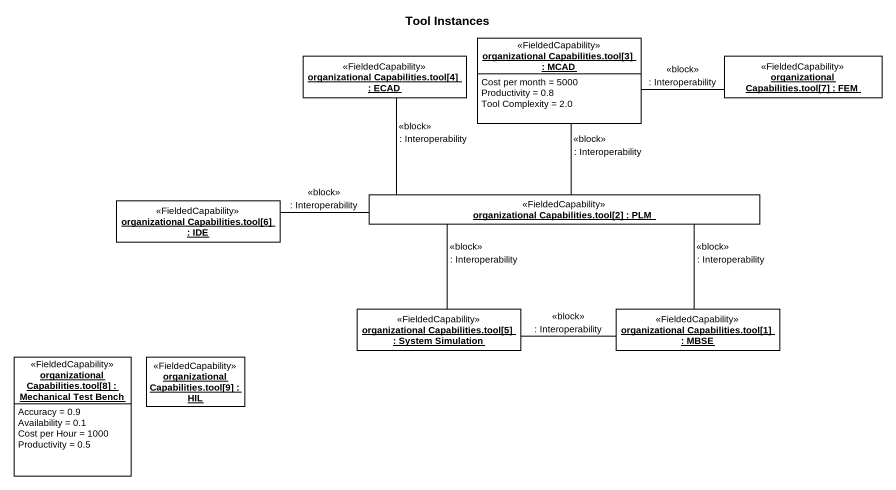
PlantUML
@startuml
title Tool Instances
hide circle
hide empty members
object "organizational Capabilities.tool[4] : ECAD" as organizational_Capabilities <<FieldedCapability>>
object "organizational Capabilities.tool[3] : MCAD" as organizational_Capabilities_2 <<FieldedCapability>> {
  Cost per month = 5000
  Productivity = 0.8
  Tool Complexity = 2.0
}
object "organizational Capabilities.tool[7] : FEM" as organizational_Capabilities_3 <<FieldedCapability>>
object "organizational Capabilities.tool[6] : IDE" as organizational_Capabilities_4 <<FieldedCapability>>
object "organizational Capabilities.tool[2] : PLM" as organizational_Capabilities_5 <<FieldedCapability>>
object "organizational Capabilities.tool[5] : System Simulation" as organizational_Capabilities_6 <<FieldedCapability>>
object "organizational Capabilities.tool[1] : MBSE" as organizational_Capabilities_7 <<FieldedCapability>>
object "organizational Capabilities.tool[8] : Mechanical Test Bench" as organizational_Capabilities_8 <<FieldedCapability>> {
  Accuracy = 0.9
  Availability = 0.1
  Cost per Hour = 1000
  Productivity = 0.5
}
object "organizational Capabilities.tool[9] : HIL" as organizational_Capabilities_9 <<FieldedCapability>>
organizational_Capabilities -- organizational_Capabilities_5 : <<block>>\n: Interoperability
organizational_Capabilities_2 -right- organizational_Capabilities_3 : <<block>>\n: Interoperability
organizational_Capabilities_2 -- organizational_Capabilities_5 : <<block>>\n: Interoperability
organizational_Capabilities_4 -right- organizational_Capabilities_5 : <<block>>\n: Interoperability
organizational_Capabilities_6 -up- organizational_Capabilities_5 : <<block>>\n: Interoperability
organizational_Capabilities_6 -right- organizational_Capabilities_7 : <<block>>\n: Interoperability
organizational_Capabilities_7 -up- organizational_Capabilities_5 : <<block>>\n: Interoperability
@enduml
